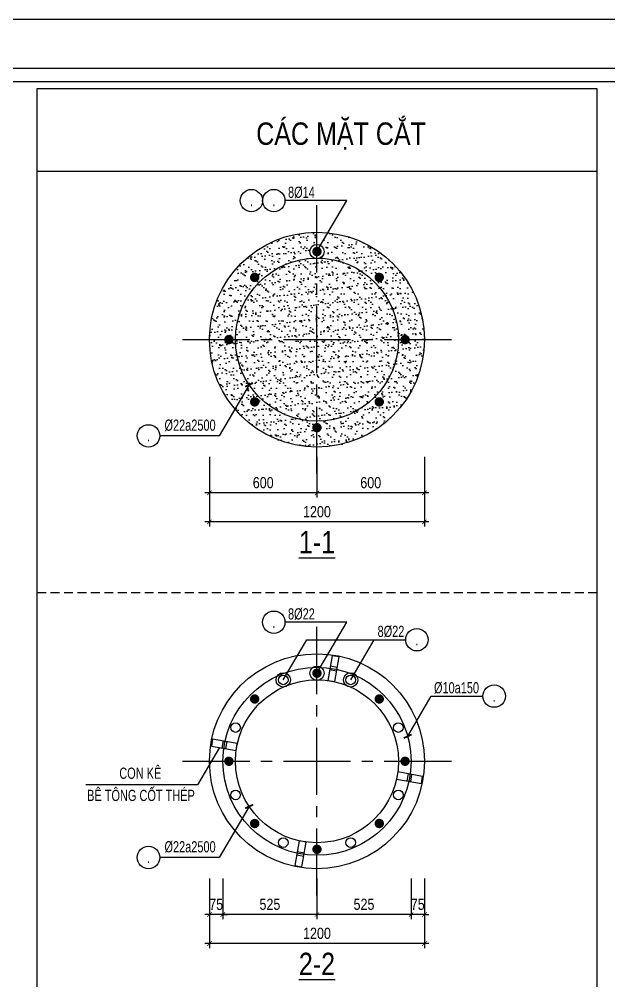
# Model space of a CAD drawing. Extents: x 171424 to 249266, y 74893 to 149166.
# Drawn here: x 226570 to 229860, y 112374 to 117743 of the extents above; entities that cross this region are included whole.
import ezdxf
from ezdxf.enums import TextEntityAlignment as Align

# ---------------------------------------------------------------- set-up
doc = ezdxf.new("R2010")
doc.units = 0
doc.header["$LTSCALE"] = 500
doc.header["$MEASUREMENT"] = 0
doc.header["$PDMODE"] = 3
doc.linetypes.add('CENTER2', pattern=[1.125, 0.75, -0.125, 0.125, -0.125])
doc.linetypes.add('HIDDEN', pattern=[0.375, 0.25, -0.125])
doc.layers.get('0').update_dxf_attribs({"linetype": 'CONTINUOUS'})
doc.layers.get('DEFPOINTS').update_dxf_attribs({"linetype": 'CONTINUOUS'})
for name, color, linetype in [('01.CDC.AXIS', 160, 'CENTER2'), ('02.CDC.DIM', 1, 'CONTINUOUS'), ('03.CDC.BORDER', 3, 'CONTINUOUS'), ('04.CDC.HIDDEN', 8, 'HIDDEN'), ('05.CDC.STEEL', 4, 'CONTINUOUS'), ('06.CDC.TEXT', 2, 'CONTINUOUS'), ('10.CDC.HATCH', 9, 'CONTINUOUS'), ('11.CDC.NOTE', 8, 'CONTINUOUS'), ('CDC-KHUNGTEN', 7, 'CONTINUOUS'), ('CDC.10.HATCH', 9, 'CONTINUOUS')]:
    doc.layers.add(name, color=color, linetype=linetype)
doc.styles.add('ARIAL', font='arial.ttf', dxfattribs={"width": 0.8})
doc.dimstyles.new('DIM25', dxfattribs={"dimscale": 25, "dimtxt": 2.5, "dimasz": 1, "dimexe": 1, "dimexo": 0, "dimgap": 1, "dimtad": 1, "dimdec": 0, "dimdsep": 46, "dimtxsty": 'ARIAL', "dimblk": 'ARCHTICK', "dimcen": 1, "dimdle": 1, "dimclrd": 1, "dimclre": 1, "dimclrt": 2, "dimadec": 0, "dimazin": 0, "dimtfac": 1, "dimtdec": 0, "dimtix": 1, "dimtmove": 2, "dimatfit": 3, "dimldrblk": 'ARCHTICK', "dimfxl": 1, "dimtolj": 1, "dimtzin": 0, "dimarcsym": 0})
pattern_1 = [(37.5, (107506.097, 53262.434), (-1.8898, 57.804713), [0, -45.6, 0, -51, 0, -48.75]), (7.5, (107506.1, 53262.43), (53.0933, 84.66438), [0, -24.6, 0, -41.1, 0, -15.75]), (327.5, (107469.197, 53262.434), (93.424256, 0.169772), [0, -15, 0, -54, 0, -70.5]), (317.5, (107469.2, 53262.43), (90.1838, 26.330267), [0, -7.5, 0, -35.4, 0, -40.5])]

# ---------------------------------------------------------------- blocks, each defined once
blk = doc.blocks.new('_ArchTick')
at = {"color": 0, "linetype": 'ByBlock', "const_width": 0.15}
blk.add_lwpolyline([(-0.5, -0.5), (0.5, 0.5)], dxfattribs=at)
blk = doc.blocks.new('*D185')
at = {"layer": '02.CDC.DIM', "color": 1, "lineweight": -2, "transparency": 16777216}
for p, q in [((227631.2, 115299.4), (227631.2, 114911)), ((228831.2, 115299.4), (228831.2, 114911)), ((228856.2, 114936), (227606.2, 114936))]:
    blk.add_line(p, q, dxfattribs=at)
at = {"layer": 'DEFPOINTS', "color": 0, "transparency": 16777216}
for p in [(227631.2, 115299.4), (228831.2, 115299.4), (227631.2, 114936)]:
    blk.add_point(p, dxfattribs=at)
at = {"layer": '02.CDC.DIM', "color": 1, "lineweight": -2, "transparency": 16777216, "xscale": 25, "yscale": 25, "zscale": 25, "rotation": 180}
blk.add_blockref('_ArchTick', (227631.2, 114936), dxfattribs=at)
at = {"layer": '02.CDC.DIM', "color": 1, "lineweight": -2, "transparency": 16777216, "xscale": 25, "yscale": 25, "zscale": 25}
blk.add_blockref('_ArchTick', (228831.2, 114936), dxfattribs=at)
at = {"layer": '02.CDC.DIM', "color": 2, "transparency": 16777216, "insert": (228231.2, 114992.9), "char_height": 62.5, "attachment_point": 5, "style": 'ARIAL'}
blk.add_mtext('\\A1;1200', dxfattribs=at)
blk = doc.blocks.new('*D186')
at = {"layer": '02.CDC.DIM', "color": 1, "lineweight": -2, "transparency": 16777216}
for p, q in [((228231.2, 115299.4), (228231.2, 115073.2)), ((228831.2, 115299.4), (228831.2, 115073.2)), ((228856.2, 115098.2), (228206.2, 115098.2))]:
    blk.add_line(p, q, dxfattribs=at)
at = {"layer": 'DEFPOINTS', "color": 0, "transparency": 16777216}
for p in [(228231.2, 115299.4), (228831.2, 115299.4), (228231.2, 115098.2)]:
    blk.add_point(p, dxfattribs=at)
at = {"layer": '02.CDC.DIM', "color": 1, "lineweight": -2, "transparency": 16777216, "xscale": 25, "yscale": 25, "zscale": 25, "rotation": 180}
blk.add_blockref('_ArchTick', (228231.2, 115098.2), dxfattribs=at)
at = {"layer": '02.CDC.DIM', "color": 1, "lineweight": -2, "transparency": 16777216, "xscale": 25, "yscale": 25, "zscale": 25}
blk.add_blockref('_ArchTick', (228831.2, 115098.2), dxfattribs=at)
at = {"layer": '02.CDC.DIM', "color": 2, "transparency": 16777216, "insert": (228531.2, 115155.1), "char_height": 62.5, "attachment_point": 5, "style": 'ARIAL'}
blk.add_mtext('\\A1;600', dxfattribs=at)
blk = doc.blocks.new('*D187')
at = {"layer": '02.CDC.DIM', "color": 1, "lineweight": -2, "transparency": 16777216}
for p, q in [((227631.2, 115299.4), (227631.2, 115073.2)), ((228231.2, 115283.1), (228231.2, 115073.2)), ((228256.2, 115098.2), (227606.2, 115098.2))]:
    blk.add_line(p, q, dxfattribs=at)
at = {"layer": 'DEFPOINTS', "color": 0, "transparency": 16777216}
for p in [(227631.2, 115299.4), (228231.2, 115283.1), (227631.2, 115098.2)]:
    blk.add_point(p, dxfattribs=at)
at = {"layer": '02.CDC.DIM', "color": 1, "lineweight": -2, "transparency": 16777216, "xscale": 25, "yscale": 25, "zscale": 25, "rotation": 180}
blk.add_blockref('_ArchTick', (227631.2, 115098.2), dxfattribs=at)
at = {"layer": '02.CDC.DIM', "color": 1, "lineweight": -2, "transparency": 16777216, "xscale": 25, "yscale": 25, "zscale": 25}
blk.add_blockref('_ArchTick', (228231.2, 115098.2), dxfattribs=at)
at = {"layer": '02.CDC.DIM', "color": 2, "transparency": 16777216, "insert": (227931.2, 115155.1), "char_height": 62.5, "attachment_point": 5, "style": 'ARIAL'}
blk.add_mtext('\\A1;600', dxfattribs=at)
blk = doc.blocks.new('*D188')
at = {"layer": '02.CDC.DIM', "color": 1, "lineweight": -2, "transparency": 16777216}
for p, q in [((227631.2, 112945.4), (227631.2, 112557)), ((228831.2, 112945.4), (228831.2, 112557)), ((228856.2, 112582), (227606.2, 112582))]:
    blk.add_line(p, q, dxfattribs=at)
at = {"layer": 'DEFPOINTS', "color": 0, "transparency": 16777216}
for p in [(227631.2, 112945.4), (228831.2, 112945.4), (227631.2, 112582)]:
    blk.add_point(p, dxfattribs=at)
at = {"layer": '02.CDC.DIM', "color": 1, "lineweight": -2, "transparency": 16777216, "xscale": 25, "yscale": 25, "zscale": 25, "rotation": 180}
blk.add_blockref('_ArchTick', (227631.2, 112582), dxfattribs=at)
at = {"layer": '02.CDC.DIM', "color": 1, "lineweight": -2, "transparency": 16777216, "xscale": 25, "yscale": 25, "zscale": 25}
blk.add_blockref('_ArchTick', (228831.2, 112582), dxfattribs=at)
at = {"layer": '02.CDC.DIM', "color": 2, "transparency": 16777216, "insert": (228231.2, 112638.9), "char_height": 62.5, "attachment_point": 5, "style": 'ARIAL'}
blk.add_mtext('\\A1;1200', dxfattribs=at)
blk = doc.blocks.new('*D189')
at = {"layer": '02.CDC.DIM', "color": 1, "lineweight": -2, "transparency": 16777216}
for p, q in [((228231.2, 112945.4), (228231.2, 112719.2)), ((228756.2, 112945.4), (228756.2, 112719.2)), ((228781.2, 112744.2), (228206.2, 112744.2))]:
    blk.add_line(p, q, dxfattribs=at)
at = {"layer": 'DEFPOINTS', "color": 0, "transparency": 16777216}
for p in [(228231.2, 112945.4), (228756.2, 112945.4), (228231.2, 112744.2)]:
    blk.add_point(p, dxfattribs=at)
at = {"layer": '02.CDC.DIM', "color": 1, "lineweight": -2, "transparency": 16777216, "xscale": 25, "yscale": 25, "zscale": 25, "rotation": 180}
blk.add_blockref('_ArchTick', (228231.2, 112744.2), dxfattribs=at)
at = {"layer": '02.CDC.DIM', "color": 1, "lineweight": -2, "transparency": 16777216, "xscale": 25, "yscale": 25, "zscale": 25}
blk.add_blockref('_ArchTick', (228756.2, 112744.2), dxfattribs=at)
at = {"layer": '02.CDC.DIM', "color": 2, "transparency": 16777216, "insert": (228493.7, 112801.1), "char_height": 62.5, "attachment_point": 5, "style": 'ARIAL'}
blk.add_mtext('\\A1;525', dxfattribs=at)
blk = doc.blocks.new('*D190')
at = {"layer": '02.CDC.DIM', "color": 1, "lineweight": -2, "transparency": 16777216}
for p, q in [((227631.2, 112945.4), (227631.2, 112719.2)), ((227706.2, 112945.4), (227706.2, 112719.2)), ((227631.2, 112744.2), (227606.2, 112744.2)), ((227706.2, 112744.2), (227631.2, 112744.2)), ((227706.2, 112744.2), (227731.2, 112744.2))]:
    blk.add_line(p, q, dxfattribs=at)
at = {"layer": 'DEFPOINTS', "color": 0, "transparency": 16777216}
for p in [(227631.2, 112945.4), (227706.2, 112945.4), (227631.2, 112744.2)]:
    blk.add_point(p, dxfattribs=at)
at = {"layer": '02.CDC.DIM', "color": 1, "lineweight": -2, "transparency": 16777216, "xscale": 25, "yscale": 25, "zscale": 25}
blk.add_blockref('_ArchTick', (227631.2, 112744.2), dxfattribs=at)
at = {"layer": '02.CDC.DIM', "color": 1, "lineweight": -2, "transparency": 16777216, "xscale": 25, "yscale": 25, "zscale": 25, "rotation": 180}
blk.add_blockref('_ArchTick', (227706.2, 112744.2), dxfattribs=at)
at = {"layer": '02.CDC.DIM', "color": 2, "transparency": 16777216, "insert": (227668.7, 112800.9), "char_height": 62.5, "attachment_point": 5, "style": 'ARIAL'}
blk.add_mtext('\\A1;75', dxfattribs=at)
blk = doc.blocks.new('*D191')
at = {"layer": '02.CDC.DIM', "color": 1, "lineweight": -2, "transparency": 16777216}
for p, q in [((227706.2, 112945.4), (227706.2, 112719.2)), ((228231.2, 112929.1), (228231.2, 112719.2)), ((228256.2, 112744.2), (227681.2, 112744.2))]:
    blk.add_line(p, q, dxfattribs=at)
at = {"layer": 'DEFPOINTS', "color": 0, "transparency": 16777216}
for p in [(227706.2, 112945.4), (228231.2, 112929.1), (227706.2, 112744.2)]:
    blk.add_point(p, dxfattribs=at)
at = {"layer": '02.CDC.DIM', "color": 1, "lineweight": -2, "transparency": 16777216, "xscale": 25, "yscale": 25, "zscale": 25, "rotation": 180}
blk.add_blockref('_ArchTick', (227706.2, 112744.2), dxfattribs=at)
at = {"layer": '02.CDC.DIM', "color": 1, "lineweight": -2, "transparency": 16777216, "xscale": 25, "yscale": 25, "zscale": 25}
blk.add_blockref('_ArchTick', (228231.2, 112744.2), dxfattribs=at)
at = {"layer": '02.CDC.DIM', "color": 2, "transparency": 16777216, "insert": (227968.7, 112801.1), "char_height": 62.5, "attachment_point": 5, "style": 'ARIAL'}
blk.add_mtext('\\A1;525', dxfattribs=at)
blk = doc.blocks.new('*D192')
at = {"layer": '02.CDC.DIM', "color": 1, "lineweight": -2, "transparency": 16777216}
for p, q in [((228756.2, 112945.4), (228756.2, 112719.2)), ((228831.2, 112945.4), (228831.2, 112719.2)), ((228756.2, 112744.2), (228731.2, 112744.2)), ((228831.2, 112744.2), (228756.2, 112744.2)), ((228831.2, 112744.2), (228856.2, 112744.2))]:
    blk.add_line(p, q, dxfattribs=at)
at = {"layer": 'DEFPOINTS', "color": 0, "transparency": 16777216}
for p in [(228756.2, 112945.4), (228831.2, 112945.4), (228756.2, 112744.2)]:
    blk.add_point(p, dxfattribs=at)
at = {"layer": '02.CDC.DIM', "color": 1, "lineweight": -2, "transparency": 16777216, "xscale": 25, "yscale": 25, "zscale": 25}
blk.add_blockref('_ArchTick', (228756.2, 112744.2), dxfattribs=at)
at = {"layer": '02.CDC.DIM', "color": 1, "lineweight": -2, "transparency": 16777216, "xscale": 25, "yscale": 25, "zscale": 25, "rotation": 180}
blk.add_blockref('_ArchTick', (228831.2, 112744.2), dxfattribs=at)
at = {"layer": '02.CDC.DIM', "color": 2, "transparency": 16777216, "insert": (228793.7, 112800.9), "char_height": 62.5, "attachment_point": 5, "style": 'ARIAL'}
blk.add_mtext('\\A1;75', dxfattribs=at)
blk = doc.blocks.new('KHUNG A1')
at = {"layer": 'CDC-KHUNGTEN'}
blk.add_lwpolyline([(10366.22, 712.17), (10366.22, 1278.17), (9655.22, 1278.17), (9655.22, 712.17)], close=True, dxfattribs=at)
at = {"layer": 'CDC.10.HATCH', "color": 8}
blk.add_lwpolyline([(9652.22, 709.17), (10447.22, 709.17), (10447.22, 1281.17), (9652.22, 1281.17)], close=True, dxfattribs=at)
at = {"layer": 'DEFPOINTS', "color": 1}
blk.add_lwpolyline([(9617.22, 698.17), (9617.22, 1292.17), (10458.22, 1292.17), (10458.22, 698.17), (9617.22, 698.17)], close=True, dxfattribs=at)

msp = doc.modelspace()

# ---------------------------------------------------------------- hatches: boundary and pattern name
at = {"layer": '10.CDC.HATCH'}
h = msp.add_hatch(dxfattribs=at)
h.set_pattern_fill('AR-SAND', color=256, scale=30, style=0)
h.set_pattern_definition(pattern_1)
h.paths.add_polyline_path([(228231.22, 116405.64, -0.1000266), (228215.68, 116408.78, 0.4042492), (227776.22, 115954.05), (228231.22, 115954.05)], flags=17)
h.paths.add_polyline_path([(228246.75, 116408.78, -0.1000266), (228231.22, 116405.64), (228231.22, 115954.05), (228686.22, 115954.05, 0.4042492)])
h.paths.add_polyline_path([(228686.22, 115954.05), (228231.22, 115954.05), (228231.22, 115499.05, 0.4142136)], flags=17)
h.paths.add_polyline_path([(228231.22, 115954.05), (227776.22, 115954.05, 0.4142136), (228231.22, 115499.05)])
h.paths.add_polyline_path([(227776.22, 115954.05), (227752.75, 115954.05, -0.4142136), (227739.62, 115940.92, -0.4142136), (227726.5, 115954.05), (227631.22, 115954.05, 0.177509), (227773.36, 115566.27), (227852.66, 115701.61, -0.1481014)])
h.paths.add_polyline_path([(228215.68, 116408.78, -0.3016873), (228191.22, 116445.64, -0.4142136), (228231.22, 116485.64), (228231.22, 116554.05, 0.4142136), (227631.22, 115954.05), (227726.5, 115954.05, -0.4142136), (227739.62, 115967.17, -0.4142136), (227752.75, 115954.05), (227776.22, 115954.05, -0.4042492)])
h.paths.add_polyline_path([(227874.33, 116292.38, -1), (227892.89, 116310.94, -1)], flags=16)
h.paths.add_polyline_path([(228292.88, 116550.87), (228251.44, 116480.15, -0.266226), (228271.21, 116445.64, -0.3016873), (228246.75, 116408.78, -0.4042492), (228686.22, 115954.05), (228709.68, 115954.05, -0.4142136), (228722.81, 115967.17, -0.4142136), (228735.93, 115954.05), (228831.22, 115954.05, 0.384372)])
h.paths.add_polyline_path([(228569.54, 116310.94, -1), (228588.11, 116292.38, -1)], flags=16)
h.paths.add_polyline_path([(228831.22, 115954.05), (228735.93, 115954.05, -0.4142136), (228722.81, 115940.92, -0.4142136), (228709.68, 115954.05), (228686.22, 115954.05, -0.4142136), (228231.22, 115499.05), (228231.22, 115475.58, -0.4142136), (228244.34, 115462.45, -0.4142136), (228231.22, 115449.33), (228231.22, 115354.05, 0.4142136)])
h.paths.add_polyline_path([(228588.11, 115615.72, -1), (228569.54, 115597.16, -1)], flags=16)
h = msp.add_hatch(dxfattribs=at)
h.set_pattern_fill('AR-SAND', color=256, scale=30, style=0)
h.set_pattern_definition(pattern_1)
h.paths.add_polyline_path([(228231.22, 115499.05, -0.2507309), (227852.66, 115701.61), (227773.36, 115566.27, 0.2204925), (228231.22, 115354.05), (228231.22, 115449.33, -0.4142136), (228218.09, 115462.45, -0.4142136), (228231.22, 115475.58)])
h.paths.add_polyline_path([(227874.33, 115615.72, -1), (227892.89, 115597.16, -1)], flags=16)

# ---------------------------------------------------------------- linework, layer by layer
at = {"layer": '01.CDC.AXIS'}
for p, q in [((228231.22, 115204.05), (228231.22, 116704.05)), ((227481.22, 115954.05), (228981.22, 115954.05)), ((228231.22, 112850.05), (228231.22, 114350.05)), ((227481.22, 113600.05), (228981.22, 113600.05))]:
    msp.add_line(p, q, dxfattribs=at)
at = {"layer": '03.CDC.BORDER'}
for p, q in [((229792.7, 117355.41), (229792.7, 107279.41)), ((226669.73, 116895.41), (229792.7, 116895.41)), ((228341.03, 114103.69), (228301.63, 114110.64)), ((228344.5, 114123.39), (228305.11, 114130.33)), ((227707.88, 113713.33), (227700.93, 113673.94)), ((227727.57, 113709.86), (227720.63, 113670.47)), ((228734.86, 113490.24), (228741.8, 113529.63)), ((228754.55, 113486.76), (228761.5, 113526.16)), ((228117.93, 113076.71), (228157.32, 113069.76)), ((228121.4, 113096.41), (228160.8, 113089.46))]:
    msp.add_line(p, q, dxfattribs=at)
msp.add_lwpolyline([(229792.7, 107279.41), (226669.73, 107279.41), (226669.73, 117355.41), (229792.7, 117355.41)], dxfattribs=at)
for points in [[(228291.22, 114051.55), (228330.61, 114044.6), (228354.92, 114182.48), (228315.53, 114189.42)], [(227779.71, 113660.05), (227786.66, 113699.44), (227648.79, 113723.75), (227641.84, 113684.36)], [(228682.72, 113540.05), (228675.77, 113500.66), (228813.64, 113476.35), (228820.59, 113515.74)], [(228171.22, 113148.55), (228131.82, 113155.49), (228107.51, 113017.62), (228146.9, 113010.67)]]:
    msp.add_lwpolyline(points, close=True, dxfattribs=at)
for centre in [(228231.22, 115954.05), (228231.22, 113600.05)]:
    msp.add_circle(centre, 600, dxfattribs=at)
at = {"layer": '04.CDC.HIDDEN', "ltscale": 0.4}
msp.add_line((226669.73, 114541.41), (229792.7, 114541.41), dxfattribs=at)
at = {"layer": '05.CDC.STEEL', "const_width": 26.25}
for points in [[(228244.34, 116445.64, 1), (228218.09, 116445.64, 1)], [(227892.89, 116310.94, 1), (227874.33, 116292.38, 1)], [(228588.11, 116292.38, 1), (228569.54, 116310.94, 1)], [(227739.62, 115967.17, 1), (227739.62, 115940.92, 1)], [(228722.81, 115940.92, 1), (228722.81, 115967.17, 1)], [(227874.33, 115615.72, 1), (227892.89, 115597.16, 1)], [(228569.54, 115597.16, 1), (228588.11, 115615.72, 1)], [(228218.09, 115462.45, 1), (228244.34, 115462.45, 1)], [(228244.34, 114091.64, 1), (228218.09, 114091.64, 1)], [(227892.89, 113956.94, 1), (227874.33, 113938.38, 1)], [(228588.11, 113938.38, 1), (228569.54, 113956.94, 1)], [(227739.62, 113613.17, 1), (227739.62, 113586.92, 1)], [(228722.81, 113586.92, 1), (228722.81, 113613.17, 1)], [(227874.33, 113261.72, 1), (227892.89, 113243.16, 1)], [(228569.54, 113243.16, 1), (228588.11, 113261.72, 1)], [(228218.09, 113108.45, 1), (228244.34, 113108.45, 1)]]:
    msp.add_lwpolyline(points, format="xyb", close=True, dxfattribs=at)
at = {"layer": '05.CDC.STEEL'}
for centre, radius in [((228231.22, 115954.05), 455), ((228231.22, 113600.05), 525), ((228043.09, 114054.22), 26.72), ((228419.34, 114054.22), 26.72), ((228231.22, 113600.05), 455), ((227777.04, 113788.17), 26.72), ((228685.39, 113788.17), 26.72), ((227777.04, 113411.92), 26.72), ((228685.39, 113411.92), 26.72), ((228043.09, 113145.88), 26.72), ((228419.34, 113145.88), 26.72)]:
    msp.add_circle(centre, radius, dxfattribs=at)
at = {"layer": '11.CDC.NOTE'}
for points in [[(228231.22, 116445.64), (228397.92, 116730.14), (228052.78, 116730.14)], [(227852.66, 115701.61), (227685.67, 115416.61), (227353.71, 115416.61)], [(228231.22, 114091.64), (228397.92, 114376.14), (228052.78, 114376.14)], [(228043.09, 114054.22), (228174.62, 114278.68), (228726.21, 114278.68)], [(228419.34, 114054.22), (228550.87, 114278.68), (228726.21, 114278.68)], [(228737.42, 113739.28), (228868.94, 113963.74), (229157.43, 113963.74)], [(227686.83, 113676.43), (227564.53, 113467.71), (226941.38, 113467.71)], [(227852.66, 113347.61), (227685.67, 113062.61), (227353.71, 113062.61)]]:
    msp.add_lwpolyline(points, dxfattribs=at)
at = {"layer": '11.CDC.NOTE', "const_width": 10}
for points in [[(227830.67, 115691.35), (227874.66, 115711.87)], [(228715.42, 113729.02), (228759.41, 113749.53)], [(227830.67, 113337.35), (227874.66, 113357.87)]]:
    msp.add_lwpolyline(points, dxfattribs=at)
at = {"layer": '11.CDC.NOTE'}
for centre, radius in [((227865.28, 116730.14), 62.5), ((227990.28, 116730.14), 62.5), ((228231.22, 116445.64), 40), ((227291.21, 115416.61), 62.5), ((227990.28, 114376.14), 62.5), ((228788.71, 114278.68), 62.5), ((228043.09, 114054.22), 40), ((228231.22, 114091.64), 40), ((228419.34, 114054.22), 40), ((229219.93, 113963.74), 62.5), ((227291.21, 113062.61), 62.5)]:
    msp.add_circle(centre, radius, dxfattribs=at)

# ---------------------------------------------------------------- block references
at = {"xscale": 25, "yscale": 25, "zscale": 25}
msp.add_blockref('KHUNG A1', (-23982.15, 85438.58), dxfattribs=at)

# ---------------------------------------------------------------- texts
at = {"layer": '06.CDC.TEXT', "style": 'ARIAL', "width": 0.8}
msp.add_text('CÁC MẶT CẮT', height=125, dxfattribs=at).set_placement((228365.68, 117041.53), align=Align.CENTER)
at = {"layer": '06.CDC.TEXT', "style": 'ARIAL'}
for s, height, width, p in [('8%%C14', 62.5, 0.7, (228144.41, 116776.92)), ('%%C22a2500', 62.5, 0.7, (227522.99, 115476.64)), ('%%U1-1', 125, 0.8, (228231.22, 114823.36)), ('8%%C22', 62.5, 0.7, (228144.41, 114422.92)), ('8%%C22', 62.5, 0.7, (228644.16, 114325.46)), ('%%C10a150', 62.5, 0.7, (229009.85, 114010.51)), ('CON KÊ', 62.5, 0.7, (227245.23, 113541.23)), ('BÊ TÔNG CỐT THÉP', 62.5, 0.7, (227249.16, 113418.32)), ('%%C22a2500', 62.5, 0.7, (227522.99, 113122.64)), ('%%U2-2', 125, 0.8, (228231.22, 112469.36))]:
    msp.add_text(s, height=height, dxfattribs=dict(at, width=width)).set_placement(p, align=Align.MIDDLE)
at = {"layer": '06.CDC.TEXT', "style": 'ARIAL', "width": 0.7}
for p in [(227865.28, 116730.14), (227990.28, 116730.14), (227291.21, 115416.61), (227990.28, 114376.14), (228788.71, 114278.68), (229219.93, 113963.74), (227291.21, 113062.61)]:
    msp.add_text('.', height=62.5, dxfattribs=at).set_placement(p, align=Align.MIDDLE_CENTER)

# ---------------------------------------------------------------- dimensions: what is measured, and where the dimension line sits
at = {"layer": '02.CDC.DIM'}
for base, p1, p2, picture, middle in [((227631.22, 114936.03), (228831.22, 115299.45), (227631.22, 115299.45), '*D185', (228231.22, 114992.94)), ((227631.22, 115098.15), (228231.22, 115283.07), (227631.22, 115299.45), '*D187', (227931.22, 115155.06)), ((228231.22, 115098.15), (228831.22, 115299.45), (228231.22, 115299.45), '*D186', (228531.22, 115155.06)), ((227631.22, 112582.03), (228831.22, 112945.45), (227631.22, 112945.45), '*D188', (228231.22, 112638.94)), ((227631.22, 112744.15), (227706.22, 112945.45), (227631.22, 112945.45), '*D190', (227668.72, 112800.93)), ((227706.22, 112744.15), (228231.22, 112929.07), (227706.22, 112945.45), '*D191', (227968.72, 112801.06)), ((228231.22, 112744.15), (228756.22, 112945.45), (228231.22, 112945.45), '*D189', (228493.72, 112801.06)), ((228756.22, 112744.15), (228831.22, 112945.45), (228756.22, 112945.45), '*D192', (228793.72, 112800.93))]:
    dim = msp.add_linear_dim(base=base, p1=p1, p2=p2, dimstyle='DIM25', dxfattribs=at)
    dim.commit()
    dim.dimension.update_dxf_attribs({"geometry": picture, "text_midpoint": middle})

doc.saveas('drawing.dxf')
